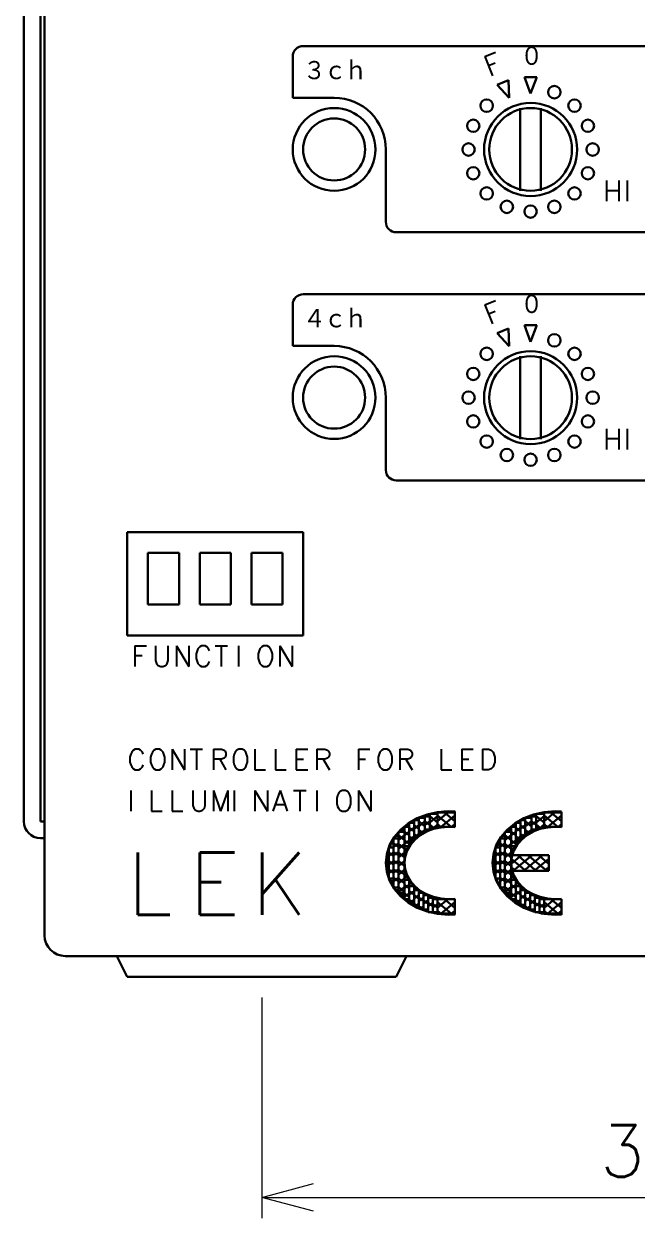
# Model space of a CAD drawing. Header units: inches. Extents: x -5 to 355, y -14 to 172.
# Drawn here: x -5.1 to 24.6, y -6.1 to 51.7 of the extents above; entities that cross this region are included whole.
import ezdxf

# ---------------------------------------------------------------- set-up
doc = ezdxf.new("R2010")
doc.units = ezdxf.units.IN
doc.header["$MEASUREMENT"] = 0
doc.layers.get('0').update_dxf_attribs({"lineweight": 30})
doc.layers.get('Defpoints').update_dxf_attribs({"lineweight": 9})
doc.layers.add('2KD_寸法１', color=7, linetype='Continuous', lineweight=15)
doc.layers.add('2KD_寸法１ @ 1', color=7, linetype='Continuous', lineweight=15)
doc.styles.add('BIGFONT', font='txt.shx', dxfattribs={"bigfont": 'bigfont'})
doc.styles.get("Standard").update_dxf_attribs({"font": 'txt', "bigfont": 'extfont2.shx'})
doc.dimstyles.new('KD-STD', dxfattribs={"dimscale": 0, "dimtxt": 2.5, "dimasz": 2.5, "dimexe": 1, "dimexo": 1, "dimgap": 1, "dimtad": 1, "dimdsep": 46, "dimtxsty": 'Standard', "dimblk": 'OPEN30', "dimcen": 0, "dimadec": 0, "dimazin": 0, "dimtfac": 1, "dimtmove": 0, "dimatfit": 3, "dimldrblk": 'OPEN30', "dimfxl": 1, "dimtolj": 1, "dimtzin": 0, "dimlwd": 15, "dimlwe": 15, "dimarcsym": 0})

# ---------------------------------------------------------------- blocks, each defined once
blk = doc.blocks.new('_Open30')
at = {"lineweight": -2}
for p, q in [((-1, 0.268), (0, 0)), ((0, 0), (-1, -0.268)), ((0, 0), (-1, 0))]:
    blk.add_line(p, q, dxfattribs=at)
blk = doc.blocks.new('*D63')
at = {"layer": '2KD_寸法１', "color": 0, "lineweight": 15}
for p, q in [((6.44, 4.599), (6.44, -6.072)), ((43.44, 4.599), (43.44, -6.072)), ((8.94, -5.072), (40.94, -5.072))]:
    blk.add_line(p, q, dxfattribs=at)
at = {"layer": 'Defpoints', "color": 0}
for p in [(6.44, 5.599), (43.44, 5.599), (43.44, -5.072)]:
    blk.add_point(p, dxfattribs=at)
at = {"layer": '2KD_寸法１', "color": 0, "lineweight": 15, "xscale": 2.5, "yscale": 2.5, "zscale": 2.5, "rotation": 180}
blk.add_blockref('_Open30', (6.44, -5.072), dxfattribs=at)
at = {"layer": '2KD_寸法１', "color": 0, "lineweight": 15, "xscale": 2.5, "yscale": 2.5, "zscale": 2.5}
blk.add_blockref('_Open30', (43.44, -5.072), dxfattribs=at)
at = {"layer": '2KD_寸法１', "color": 0, "lineweight": 15, "insert": (24.94, -2.822), "char_height": 2.5, "attachment_point": 5}
blk.add_mtext('\\A1;37', dxfattribs=at)
blk = doc.blocks.new('A$C6F742C00')
for p, q in [((0, 7.5), (0, 80)), ((0.8, 7.5), (0.8, 80.2)), ((1, 2), (1, 80)), ((13, 42.497), (13, 44.497)), ((13.5, 44.997), (50.9, 44.997)), ((22.883, 43.116), (23.437, 43.345)), ((23.437, 43.345), (23.466, 42.491)), ((24.2, 43.497), (24.8, 43.497)), ((24.2, 43.497), (24.5, 42.697)), ((24.8, 43.497), (24.5, 42.697)), ((22.883, 43.116), (23.466, 42.491)), ((15, 42.497), (13, 42.497)), ((24, 38), (24, 42)), ((25, 38), (25, 42)), ((17.5, 39.997), (17.5, 36.497)), ((55, 35.997), (18, 35.997)), ((13.5, 32.997), (50.9, 32.997)), ((13, 30.497), (13, 32.497)), ((22.883, 31.116), (23.437, 31.345)), ((23.437, 31.345), (23.466, 30.491)), ((24.2, 31.497), (24.8, 31.497)), ((24.2, 31.497), (24.5, 30.697)), ((24.8, 31.497), (24.5, 30.697)), ((22.883, 31.116), (23.466, 30.491)), ((15, 30.497), (13, 30.497)), ((24, 25.997), (24, 29.997)), ((25, 25.997), (25, 29.997)), ((17.5, 27.997), (17.5, 24.497)), ((55, 23.997), (18, 23.997)), ((5, 16.5), (5, 21.5)), ((5, 21.5), (13.5, 21.5)), ((13.5, 21.5), (13.5, 16.5)), ((6, 20.5), (7.5, 20.5)), ((6, 18), (6, 20.5)), ((7.5, 20.5), (7.5, 18)), ((8.5, 20.5), (10, 20.5)), ((8.5, 18), (8.5, 20.5)), ((10, 20.5), (10, 18)), ((11, 20.5), (12.5, 20.5)), ((11, 18), (11, 20.5)), ((12.5, 20.5), (12.5, 18)), ((7.5, 18), (6, 18)), ((10, 18), (8.5, 18)), ((12.5, 18), (11, 18)), ((13.5, 16.5), (5, 16.5)), ((18.864, 7.563), (19.091, 7.563)), ((18.864, 6.813), (18.864, 7.563)), ((18.864, 7.563), (18.864, 7.563)), ((18.939, 7.625), (19.091, 7.625)), ((18.939, 7.563), (18.939, 7.625)), ((18.939, 7.625), (18.939, 7.625)), ((19.091, 7.563), (18.939, 7.563)), ((19.091, 7.688), (19.394, 7.688)), ((19.091, 7), (19.091, 7.688)), ((19.091, 7.688), (19.091, 7.688)), ((19.091, 7.625), (19.091, 7.563)), ((19.091, 7.625), (19.091, 7.625)), ((19.091, 7.563), (19.091, 6.813)), ((19.091, 7.563), (19.091, 7.563)), ((19.091, 7.521), (19.394, 7.271)), ((19.394, 7.521), (19.091, 7.271)), ((19.242, 7.75), (19.394, 7.75)), ((19.242, 7.688), (19.242, 7.75)), ((19.242, 7.75), (19.242, 7.75)), ((19.394, 7.688), (19.242, 7.688)), ((19.394, 7.75), (19.621, 7.75)), ((19.394, 7.125), (19.394, 7.75)), ((19.394, 7.75), (19.394, 7.75)), ((19.394, 7.75), (19.394, 7.688)), ((19.394, 7.75), (19.394, 7.75)), ((19.394, 7.688), (19.394, 7)), ((19.394, 7.688), (19.394, 7.688)), ((19.394, 7.521), (19.621, 7.333)), ((19.621, 7.521), (19.394, 7.333)), ((19.47, 7.812), (19.621, 7.812)), ((19.47, 7.75), (19.47, 7.812)), ((19.47, 7.812), (19.47, 7.812)), ((19.621, 7.75), (19.47, 7.75)), ((19.621, 7.875), (20, 7.875)), ((19.621, 7.187), (19.621, 7.875)), ((19.621, 7.875), (19.621, 7.875)), ((19.621, 7.812), (19.621, 7.75)), ((19.621, 7.812), (19.621, 7.812)), ((19.621, 7.771), (20, 7.458)), ((20, 7.771), (19.621, 7.458)), ((19.621, 7.75), (19.621, 7.125)), ((19.621, 7.75), (19.621, 7.75)), ((19.697, 7.9), (19.773, 7.9)), ((19.697, 7.875), (19.697, 7.9)), ((19.697, 7.9), (19.697, 7.9)), ((19.773, 7.875), (19.697, 7.875)), ((19.773, 7.912), (20, 7.912)), ((19.773, 7.875), (19.773, 7.912)), ((19.773, 7.912), (19.773, 7.912)), ((19.773, 7.9), (19.773, 7.875)), ((19.773, 7.9), (19.773, 7.9)), ((20, 7.875), (19.773, 7.875)), ((19.924, 7.938), (20, 7.938)), ((19.924, 7.912), (19.924, 7.938)), ((19.924, 7.938), (19.924, 7.938)), ((20, 7.912), (19.924, 7.912)), ((20, 7.963), (20.227, 7.963)), ((20, 7.938), (20, 7.963)), ((20, 7.963), (20, 7.963)), ((20, 7.938), (20, 7.912)), ((20, 7.938), (20, 7.938)), ((20, 7.938), (20.834, 7.938)), ((20, 7.25), (20, 7.938)), ((20, 7.938), (20, 7.938)), ((20.505, 7.938), (20, 7.521)), ((20.227, 7.938), (20, 7.938)), ((20, 7.912), (20, 7.875)), ((20, 7.912), (20, 7.912)), ((20, 7.875), (20, 7.187)), ((20, 7.875), (20, 7.875)), ((20, 7.792), (20.657, 7.25)), ((20.834, 7.792), (20.177, 7.25)), ((20.227, 7.975), (20.834, 7.975)), ((20.227, 7.938), (20.227, 7.975)), ((20.227, 7.975), (20.227, 7.975)), ((20.227, 7.963), (20.227, 7.938)), ((20.227, 7.963), (20.227, 7.963)), ((20.834, 7.938), (20.227, 7.938)), ((20.303, 7.988), (20.834, 7.988)), ((20.303, 7.975), (20.303, 7.988)), ((20.303, 7.988), (20.303, 7.988)), ((20.834, 7.975), (20.303, 7.975)), ((20.329, 7.988), (20.344, 7.975)), ((20.329, 7.975), (20.374, 7.938)), ((20.329, 7.938), (20.834, 7.521)), ((20.733, 7.975), (20.687, 7.938)), ((20.808, 7.988), (20.793, 7.975)), ((20.834, 7.988), (20.834, 7.237)), ((20.834, 7.988), (20.834, 7.975)), ((20.834, 7.988), (20.834, 7.988)), ((20.834, 7.975), (20.834, 7.938)), ((20.834, 7.975), (20.834, 7.975)), ((20.834, 7.938), (20.834, 7.25)), ((20.834, 7.938), (20.834, 7.938)), ((24.016, 7.563), (24.243, 7.563)), ((24.016, 6.813), (24.016, 7.563)), ((24.016, 7.563), (24.016, 7.563)), ((24.092, 7.625), (24.243, 7.625)), ((24.092, 7.563), (24.092, 7.625)), ((24.092, 7.625), (24.092, 7.625)), ((24.243, 7.563), (24.092, 7.563)), ((24.243, 7.688), (24.546, 7.688)), ((24.243, 7), (24.243, 7.688)), ((24.243, 7.688), (24.243, 7.688)), ((24.243, 7.625), (24.243, 7.563)), ((24.243, 7.625), (24.243, 7.625)), ((24.243, 7.563), (24.243, 6.813)), ((24.243, 7.563), (24.243, 7.563)), ((24.243, 7.521), (24.546, 7.271)), ((24.546, 7.521), (24.243, 7.271)), ((24.395, 7.75), (24.546, 7.75)), ((24.395, 7.688), (24.395, 7.75)), ((24.395, 7.75), (24.395, 7.75)), ((24.546, 7.688), (24.395, 7.688)), ((24.546, 7.75), (24.546, 7.688)), ((24.546, 7.75), (24.546, 7.75)), ((24.546, 7.75), (24.774, 7.75)), ((24.546, 7.125), (24.546, 7.75)), ((24.546, 7.75), (24.546, 7.75)), ((24.546, 7.688), (24.546, 7)), ((24.546, 7.688), (24.546, 7.688)), ((24.546, 7.521), (24.774, 7.333)), ((24.774, 7.521), (24.546, 7.333)), ((24.622, 7.812), (24.774, 7.812)), ((24.622, 7.75), (24.622, 7.812)), ((24.622, 7.812), (24.622, 7.812)), ((24.774, 7.75), (24.622, 7.75)), ((24.774, 7.875), (25.153, 7.875)), ((24.774, 7.187), (24.774, 7.875)), ((24.774, 7.875), (24.774, 7.875)), ((24.774, 7.812), (24.774, 7.75)), ((24.774, 7.812), (24.774, 7.812)), ((24.774, 7.771), (25.153, 7.458)), ((25.153, 7.771), (24.774, 7.458)), ((24.774, 7.75), (24.774, 7.125)), ((24.774, 7.75), (24.774, 7.75)), ((25.077, 7.938), (25.153, 7.938)), ((25.077, 7.875), (25.077, 7.938)), ((25.077, 7.938), (25.077, 7.938)), ((25.153, 7.875), (25.077, 7.875)), ((25.153, 7.938), (25.986, 7.938)), ((25.153, 7.25), (25.153, 7.938)), ((25.153, 7.938), (25.153, 7.938)), ((25.658, 7.938), (25.153, 7.521)), ((25.153, 7.938), (25.153, 7.875)), ((25.153, 7.938), (25.153, 7.938)), ((25.153, 7.875), (25.153, 7.187)), ((25.153, 7.875), (25.153, 7.875)), ((25.153, 7.792), (25.809, 7.25)), ((25.986, 7.792), (25.329, 7.25)), ((25.481, 7.938), (25.986, 7.521)), ((25.986, 7.975), (25.986, 7.225)), ((25.986, 7.938), (25.986, 7.25)), ((25.986, 7.938), (25.986, 7.938)), ((1, 7.5), (0.8, 7.5)), ((18.106, 7.013), (18.409, 7.013)), ((18.106, 4.062), (18.106, 7.013)), ((18.106, 7.013), (18.106, 7.013)), ((18.182, 7.063), (18.409, 7.063)), ((18.182, 7), (18.182, 7.063)), ((18.182, 7.063), (18.182, 7.063)), ((18.409, 7), (18.182, 7)), ((18.257, 7.125), (18.409, 7.125)), ((18.257, 7.063), (18.257, 7.125)), ((18.257, 7.125), (18.257, 7.125)), ((18.409, 7.063), (18.257, 7.063)), ((18.333, 7.187), (18.409, 7.187)), ((18.333, 7.125), (18.333, 7.187)), ((18.333, 7.187), (18.333, 7.187)), ((18.409, 7.125), (18.333, 7.125)), ((18.409, 7.25), (18.636, 7.25)), ((18.409, 6.313), (18.409, 7.25)), ((18.409, 7.25), (18.409, 7.25)), ((18.409, 7.187), (18.409, 7.125)), ((18.409, 7.187), (18.409, 7.187)), ((18.409, 7.125), (18.409, 7.063)), ((18.409, 7.125), (18.409, 7.125)), ((18.409, 7.063), (18.409, 7)), ((18.409, 7.063), (18.409, 7.063)), ((18.409, 7.021), (18.636, 6.833)), ((18.636, 7.021), (18.409, 6.833)), ((18.409, 7.013), (18.409, 4.062)), ((18.409, 7.013), (18.409, 7.013)), ((18.485, 7.313), (18.636, 7.313)), ((18.485, 7.25), (18.485, 7.313)), ((18.485, 7.313), (18.485, 7.313)), ((18.636, 7.25), (18.485, 7.25)), ((18.561, 7.375), (18.636, 7.375)), ((18.561, 7.313), (18.561, 7.375)), ((18.561, 7.375), (18.561, 7.375)), ((18.636, 7.313), (18.561, 7.313)), ((18.636, 7.438), (18.864, 7.438)), ((18.636, 6.625), (18.636, 7.438)), ((18.636, 7.438), (18.636, 7.438)), ((18.636, 7.375), (18.636, 7.313)), ((18.636, 7.375), (18.636, 7.375)), ((18.636, 7.313), (18.636, 7.25)), ((18.636, 7.313), (18.636, 7.313)), ((18.636, 7.25), (18.636, 6.313)), ((18.636, 7.25), (18.636, 7.25)), ((18.636, 7.208), (18.864, 7.021)), ((18.864, 7.208), (18.636, 7.021)), ((18.712, 7.5), (18.864, 7.5)), ((18.712, 7.438), (18.712, 7.5)), ((18.712, 7.5), (18.712, 7.5)), ((18.864, 7.438), (18.712, 7.438)), ((18.864, 7.5), (18.864, 7.438)), ((18.864, 7.5), (18.864, 7.5)), ((18.864, 7.438), (18.864, 6.625)), ((18.864, 7.438), (18.864, 7.438)), ((18.864, 7.333), (19.091, 7.146)), ((19.091, 7.333), (18.864, 7.146)), ((19.091, 7.104), (19.217, 7)), ((19.394, 7), (19.091, 7)), ((19.091, 7), (19.318, 7)), ((19.091, 6.938), (19.091, 7)), ((19.091, 7), (19.091, 7)), ((19.318, 6.938), (19.091, 6.938)), ((19.091, 6.938), (19.167, 6.938)), ((19.091, 6.875), (19.091, 6.938)), ((19.091, 6.938), (19.091, 6.938)), ((19.167, 6.938), (19.167, 6.875)), ((19.167, 6.938), (19.167, 6.938)), ((19.394, 7.104), (19.268, 7)), ((19.318, 7), (19.318, 6.938)), ((19.318, 7), (19.318, 7)), ((19.621, 7.125), (19.394, 7.125)), ((19.394, 7.125), (19.546, 7.125)), ((19.394, 7.063), (19.394, 7.125)), ((19.394, 7.125), (19.394, 7.125)), ((19.546, 7.063), (19.394, 7.063)), ((19.546, 7.125), (19.546, 7.063)), ((19.546, 7.125), (19.546, 7.125)), ((19.621, 7.354), (19.823, 7.187)), ((20, 7.187), (19.621, 7.187)), ((19.621, 7.187), (19.697, 7.187)), ((19.621, 7.125), (19.621, 7.187)), ((19.621, 7.187), (19.621, 7.187)), ((19.697, 7.125), (19.621, 7.125)), ((19.697, 7.187), (19.697, 7.125)), ((19.697, 7.187), (19.697, 7.187)), ((20, 7.354), (19.798, 7.187)), ((20, 7.375), (20.152, 7.25)), ((20.834, 7.25), (20, 7.25)), ((20.834, 7.375), (20.682, 7.25)), ((23.258, 7.013), (23.561, 7.013)), ((23.258, 4.062), (23.258, 7.013)), ((23.258, 7.013), (23.258, 7.013)), ((23.334, 7.063), (23.561, 7.063)), ((23.334, 7), (23.334, 7.063)), ((23.334, 7.063), (23.334, 7.063)), ((23.561, 7), (23.334, 7)), ((23.41, 7.125), (23.561, 7.125)), ((23.41, 7.063), (23.41, 7.125)), ((23.41, 7.125), (23.41, 7.125)), ((23.561, 7.063), (23.41, 7.063)), ((23.486, 7.187), (23.561, 7.187)), ((23.486, 7.125), (23.486, 7.187)), ((23.486, 7.187), (23.486, 7.187)), ((23.561, 7.125), (23.486, 7.125)), ((23.561, 7.25), (23.789, 7.25)), ((23.561, 6.313), (23.561, 7.25)), ((23.561, 7.25), (23.561, 7.25)), ((23.561, 7.187), (23.561, 7.125)), ((23.561, 7.187), (23.561, 7.187)), ((23.561, 7.125), (23.561, 7.063)), ((23.561, 7.125), (23.561, 7.125)), ((23.561, 7.063), (23.561, 7)), ((23.561, 7.063), (23.561, 7.063)), ((23.561, 7.021), (23.789, 6.833)), ((23.789, 7.021), (23.561, 6.833)), ((23.561, 7.013), (23.561, 4.062)), ((23.561, 7.013), (23.561, 7.013)), ((23.637, 7.313), (23.789, 7.313)), ((23.637, 7.25), (23.637, 7.313)), ((23.637, 7.313), (23.637, 7.313)), ((23.789, 7.25), (23.637, 7.25)), ((23.713, 7.375), (23.789, 7.375)), ((23.713, 7.313), (23.713, 7.375)), ((23.713, 7.375), (23.713, 7.375)), ((23.789, 7.313), (23.713, 7.313)), ((23.789, 7.438), (24.016, 7.438)), ((23.789, 6.625), (23.789, 7.438)), ((23.789, 7.438), (23.789, 7.438)), ((23.789, 7.375), (23.789, 7.313)), ((23.789, 7.375), (23.789, 7.375)), ((23.789, 7.313), (23.789, 7.25)), ((23.789, 7.313), (23.789, 7.313)), ((23.789, 7.25), (23.789, 6.313)), ((23.789, 7.25), (23.789, 7.25)), ((23.789, 7.208), (24.016, 7.021)), ((24.016, 7.208), (23.789, 7.021)), ((23.864, 7.5), (24.016, 7.5)), ((23.864, 7.438), (23.864, 7.5)), ((23.864, 7.5), (23.864, 7.5)), ((24.016, 7.438), (23.864, 7.438)), ((24.016, 7.5), (24.016, 7.438)), ((24.016, 7.5), (24.016, 7.5)), ((24.016, 7.438), (24.016, 6.625)), ((24.016, 7.438), (24.016, 7.438)), ((24.016, 7.333), (24.243, 7.146)), ((24.243, 7.333), (24.016, 7.146)), ((24.243, 7.104), (24.37, 7)), ((24.546, 7), (24.243, 7)), ((24.243, 7), (24.471, 7)), ((24.243, 6.938), (24.243, 7)), ((24.243, 7), (24.243, 7)), ((24.471, 6.938), (24.243, 6.938)), ((24.243, 6.938), (24.395, 6.938)), ((24.243, 6.875), (24.243, 6.938)), ((24.243, 6.938), (24.243, 6.938)), ((24.395, 6.938), (24.395, 6.875)), ((24.395, 6.938), (24.395, 6.938)), ((24.546, 7.104), (24.42, 7)), ((24.471, 7), (24.471, 6.938)), ((24.471, 7), (24.471, 7)), ((24.546, 7.125), (24.698, 7.125)), ((24.546, 7.063), (24.546, 7.125)), ((24.546, 7.125), (24.546, 7.125)), ((24.774, 7.125), (24.546, 7.125)), ((24.698, 7.063), (24.546, 7.063)), ((24.698, 7.125), (24.698, 7.063)), ((24.698, 7.125), (24.698, 7.125)), ((24.774, 7.354), (24.976, 7.187)), ((25.153, 7.187), (24.774, 7.187)), ((24.774, 7.187), (24.849, 7.187)), ((24.774, 7.125), (24.774, 7.187)), ((24.774, 7.187), (24.774, 7.187)), ((24.849, 7.125), (24.774, 7.125)), ((24.849, 7.187), (24.849, 7.125)), ((24.849, 7.187), (24.849, 7.187)), ((25.153, 7.354), (24.95, 7.187)), ((25.153, 7.375), (25.304, 7.25)), ((25.986, 7.25), (25.153, 7.25)), ((25.986, 7.375), (25.834, 7.25)), ((1, 6.7), (0.8, 6.7)), ((17.727, 6.438), (17.879, 6.438)), ((17.727, 6.25), (17.727, 6.438)), ((17.727, 6.438), (17.727, 6.438)), ((17.803, 6.562), (17.879, 6.562)), ((17.803, 6.438), (17.803, 6.562)), ((17.803, 6.562), (17.803, 6.562)), ((17.879, 6.438), (17.803, 6.438)), ((17.879, 6.688), (18.106, 6.688)), ((17.879, 4.313), (17.879, 6.688)), ((17.879, 6.688), (17.879, 6.688)), ((17.879, 6.562), (17.879, 6.438)), ((17.879, 6.562), (17.879, 6.562)), ((17.879, 6.458), (18.106, 6.271)), ((18.106, 6.458), (17.879, 6.271)), ((17.879, 6.438), (17.879, 6.25)), ((17.879, 6.438), (17.879, 6.438)), ((17.954, 6.813), (18.106, 6.813)), ((17.954, 6.688), (17.954, 6.813)), ((17.954, 6.813), (17.954, 6.813)), ((18.106, 6.688), (17.954, 6.688)), ((18.03, 6.875), (18.106, 6.875)), ((18.03, 6.813), (18.03, 6.875)), ((18.03, 6.875), (18.03, 6.875)), ((18.106, 6.813), (18.03, 6.813)), ((18.106, 6.875), (18.106, 6.813)), ((18.106, 6.875), (18.106, 6.875)), ((18.106, 6.846), (18.409, 6.596)), ((18.409, 6.846), (18.106, 6.596)), ((18.106, 6.813), (18.106, 6.688)), ((18.106, 6.813), (18.106, 6.813)), ((18.106, 6.688), (18.106, 4.313)), ((18.106, 6.688), (18.106, 6.688)), ((18.106, 6.429), (18.409, 6.179)), ((18.409, 6.429), (18.106, 6.179)), ((18.409, 6.604), (18.636, 6.417)), ((18.636, 6.604), (18.409, 6.417)), ((18.636, 6.792), (18.838, 6.625)), ((18.864, 6.625), (18.636, 6.625)), ((18.636, 6.625), (18.788, 6.625)), ((18.636, 6.5), (18.636, 6.625)), ((18.636, 6.625), (18.636, 6.625)), ((18.788, 6.5), (18.636, 6.5)), ((18.636, 6.5), (18.712, 6.5)), ((18.636, 6.438), (18.636, 6.5)), ((18.636, 6.5), (18.636, 6.5)), ((18.712, 6.438), (18.636, 6.438)), ((18.864, 6.792), (18.662, 6.625)), ((18.712, 6.5), (18.712, 6.438)), ((18.712, 6.5), (18.712, 6.5)), ((18.788, 6.625), (18.788, 6.5)), ((18.788, 6.625), (18.788, 6.625)), ((18.864, 6.917), (18.99, 6.813)), ((19.091, 6.813), (18.864, 6.813)), ((18.864, 6.813), (19.015, 6.813)), ((18.864, 6.75), (18.864, 6.813)), ((18.864, 6.813), (18.864, 6.813)), ((19.015, 6.75), (18.864, 6.75)), ((18.864, 6.75), (18.939, 6.75)), ((18.864, 6.688), (18.864, 6.75)), ((18.864, 6.75), (18.864, 6.75)), ((18.939, 6.688), (18.864, 6.688)), ((18.939, 6.75), (18.939, 6.688)), ((18.939, 6.75), (18.939, 6.75)), ((19.091, 6.917), (18.965, 6.813)), ((19.015, 6.813), (19.015, 6.75)), ((19.015, 6.813), (19.015, 6.813)), ((19.167, 6.875), (19.091, 6.875)), ((22.879, 6.375), (23.031, 6.375)), ((22.879, 6.25), (22.879, 6.375)), ((22.879, 6.375), (22.879, 6.375)), ((22.955, 6.562), (23.031, 6.562)), ((22.955, 6.375), (22.955, 6.562)), ((22.955, 6.562), (22.955, 6.562)), ((23.031, 6.375), (22.955, 6.375)), ((23.031, 6.688), (23.258, 6.688)), ((23.031, 4.313), (23.031, 6.688)), ((23.031, 6.688), (23.031, 6.688)), ((23.031, 6.562), (23.031, 6.375)), ((23.031, 6.562), (23.031, 6.562)), ((23.031, 6.458), (23.258, 6.271)), ((23.258, 6.458), (23.031, 6.271)), ((23.031, 6.375), (23.031, 6.25)), ((23.031, 6.375), (23.031, 6.375)), ((23.107, 6.813), (23.258, 6.813)), ((23.107, 6.688), (23.107, 6.813)), ((23.107, 6.813), (23.107, 6.813)), ((23.258, 6.688), (23.107, 6.688)), ((23.183, 6.875), (23.258, 6.875)), ((23.183, 6.813), (23.183, 6.875)), ((23.183, 6.875), (23.183, 6.875)), ((23.258, 6.813), (23.183, 6.813)), ((23.258, 6.875), (23.258, 6.813)), ((23.258, 6.875), (23.258, 6.875)), ((23.258, 6.846), (23.561, 6.596)), ((23.561, 6.846), (23.258, 6.596)), ((23.258, 6.813), (23.258, 6.688)), ((23.258, 6.813), (23.258, 6.813)), ((23.258, 6.688), (23.258, 4.313)), ((23.258, 6.688), (23.258, 6.688)), ((23.258, 6.429), (23.561, 6.179)), ((23.561, 6.429), (23.258, 6.179)), ((23.561, 6.604), (23.789, 6.417)), ((23.789, 6.604), (23.561, 6.417)), ((23.789, 6.792), (23.991, 6.625)), ((24.016, 6.625), (23.789, 6.625)), ((23.789, 6.625), (23.94, 6.625)), ((23.789, 6.5), (23.789, 6.625)), ((23.789, 6.625), (23.789, 6.625)), ((23.94, 6.5), (23.789, 6.5)), ((23.789, 6.5), (23.864, 6.5)), ((23.789, 6.438), (23.789, 6.5)), ((23.789, 6.5), (23.789, 6.5)), ((23.864, 6.438), (23.789, 6.438)), ((24.016, 6.792), (23.814, 6.625)), ((23.864, 6.5), (23.864, 6.438)), ((23.864, 6.5), (23.864, 6.5)), ((23.94, 6.625), (23.94, 6.5)), ((23.94, 6.625), (23.94, 6.625)), ((24.016, 6.917), (24.142, 6.813)), ((24.243, 6.813), (24.016, 6.813)), ((24.016, 6.813), (24.168, 6.813)), ((24.016, 6.75), (24.016, 6.813)), ((24.016, 6.813), (24.016, 6.813)), ((24.168, 6.75), (24.016, 6.75)), ((24.016, 6.75), (24.092, 6.75)), ((24.016, 6.688), (24.016, 6.75)), ((24.016, 6.75), (24.016, 6.75)), ((24.092, 6.688), (24.016, 6.688)), ((24.092, 6.75), (24.092, 6.688)), ((24.092, 6.75), (24.092, 6.75)), ((24.243, 6.917), (24.117, 6.813)), ((24.168, 6.813), (24.168, 6.75)), ((24.168, 6.813), (24.168, 6.813)), ((24.395, 6.875), (24.243, 6.875)), ((17.576, 6), (17.651, 6)), ((17.576, 5), (17.576, 6)), ((17.576, 6), (17.576, 6)), ((17.651, 6.25), (17.879, 6.25)), ((17.651, 4.75), (17.651, 6.25)), ((17.651, 6.25), (17.651, 6.25)), ((17.651, 6.021), (17.879, 5.833)), ((17.879, 6.021), (17.651, 5.833)), ((17.651, 6), (17.651, 5)), ((17.651, 6), (17.651, 6)), ((17.879, 6.25), (17.727, 6.25)), ((17.879, 6.25), (17.879, 4.75)), ((17.879, 6.25), (17.879, 6.25)), ((17.879, 6.042), (18.106, 5.854)), ((18.106, 6.042), (17.879, 5.854)), ((18.106, 6.013), (18.409, 5.763)), ((18.409, 6.013), (18.106, 5.763)), ((18.636, 6.313), (18.409, 6.313)), ((18.409, 6.313), (18.561, 6.313)), ((18.409, 6.188), (18.409, 6.313)), ((18.409, 6.313), (18.409, 6.313)), ((18.409, 6.188), (18.485, 6.188)), ((18.409, 6), (18.409, 6.188)), ((18.409, 6.188), (18.409, 6.188)), ((18.561, 6.188), (18.409, 6.188)), ((18.485, 6), (18.409, 6)), ((18.485, 6.188), (18.485, 6)), ((18.485, 6.188), (18.485, 6.188)), ((18.561, 6.313), (18.561, 6.188)), ((18.561, 6.313), (18.561, 6.313)), ((22.728, 6), (22.804, 6)), ((22.728, 5), (22.728, 6)), ((22.728, 6), (22.728, 6)), ((22.804, 6.25), (23.031, 6.25)), ((22.804, 4.75), (22.804, 6.25)), ((22.804, 6.25), (22.804, 6.25)), ((22.804, 6.021), (23.031, 5.833)), ((23.031, 6.021), (22.804, 5.833)), ((22.804, 6), (22.804, 5)), ((22.804, 6), (22.804, 6)), ((23.031, 6.25), (22.879, 6.25)), ((23.031, 6.25), (23.031, 4.75)), ((23.031, 6.25), (23.031, 6.25)), ((23.031, 6.042), (23.258, 5.854)), ((23.258, 6.042), (23.031, 5.854)), ((23.258, 6.013), (23.561, 5.763)), ((23.561, 6.013), (23.258, 5.763)), ((23.789, 6.313), (23.561, 6.313)), ((23.561, 6.313), (23.713, 6.313)), ((23.561, 6.188), (23.561, 6.313)), ((23.561, 6.313), (23.561, 6.313)), ((23.713, 6.188), (23.561, 6.188)), ((23.561, 6.188), (23.637, 6.188)), ((23.561, 6), (23.561, 6.188)), ((23.561, 6.188), (23.561, 6.188)), ((23.637, 6), (23.561, 6)), ((23.561, 5.875), (25.38, 5.875)), ((23.561, 5.125), (23.561, 5.875)), ((23.561, 5.875), (23.561, 5.875)), ((24.066, 5.875), (23.561, 5.458)), ((23.637, 6.188), (23.637, 6)), ((23.637, 6.188), (23.637, 6.188)), ((25.38, 5.875), (23.637, 5.875)), ((24.572, 5.875), (23.662, 5.125)), ((23.713, 6.313), (23.713, 6.188)), ((23.713, 6.313), (23.713, 6.313)), ((23.864, 5.875), (24.774, 5.125)), ((25.077, 5.875), (24.168, 5.125)), ((24.37, 5.875), (25.279, 5.125)), ((24.875, 5.875), (25.38, 5.458)), ((25.38, 5.875), (25.38, 5.125)), ((25.38, 5.875), (25.38, 5.875)), ((25.38, 5.875), (25.38, 5.125)), ((17.576, 5.646), (17.651, 5.583)), ((17.651, 5.646), (17.576, 5.583)), ((17.576, 5.229), (17.651, 5.167)), ((17.651, 5.229), (17.576, 5.167)), ((17.651, 5.604), (17.879, 5.417)), ((17.879, 5.604), (17.651, 5.417)), ((17.879, 5.625), (18.106, 5.438)), ((18.106, 5.625), (17.879, 5.438)), ((17.879, 5.208), (18.106, 5.021)), ((18.106, 5.208), (17.879, 5.021)), ((18.106, 5.596), (18.409, 5.346)), ((18.409, 5.596), (18.106, 5.346)), ((22.728, 5.646), (22.804, 5.583)), ((22.804, 5.646), (22.728, 5.583)), ((22.728, 5.229), (22.804, 5.167)), ((22.804, 5.229), (22.728, 5.167)), ((22.804, 5.604), (23.031, 5.417)), ((23.031, 5.604), (22.804, 5.417)), ((23.031, 5.625), (23.258, 5.438)), ((23.258, 5.625), (23.031, 5.438)), ((23.031, 5.208), (23.258, 5.021)), ((23.258, 5.208), (23.031, 5.021)), ((23.258, 5.596), (23.561, 5.346)), ((23.561, 5.596), (23.258, 5.346)), ((23.561, 5.708), (24.269, 5.125)), ((23.561, 5.292), (23.763, 5.125)), ((25.38, 5.708), (24.673, 5.125)), ((25.38, 5.292), (25.178, 5.125)), ((17.651, 5), (17.576, 5)), ((17.651, 5.188), (17.879, 5)), ((17.879, 5.188), (17.651, 5)), ((17.651, 4.771), (17.677, 4.75)), ((17.879, 4.75), (17.651, 4.75)), ((17.727, 4.75), (17.879, 4.75)), ((17.727, 4.625), (17.727, 4.75)), ((17.727, 4.75), (17.727, 4.75)), ((17.879, 4.625), (17.727, 4.625)), ((17.727, 4.625), (17.803, 4.625)), ((17.727, 4.563), (17.727, 4.625)), ((17.727, 4.625), (17.727, 4.625)), ((17.803, 4.625), (17.879, 4.625)), ((17.803, 4.438), (17.803, 4.625)), ((17.803, 4.625), (17.803, 4.625)), ((17.803, 4.625), (17.803, 4.563)), ((17.803, 4.625), (17.803, 4.625)), ((17.879, 4.771), (17.853, 4.75)), ((17.879, 4.792), (18.106, 4.604)), ((18.106, 4.792), (17.879, 4.604)), ((17.879, 4.75), (17.879, 4.625)), ((17.879, 4.75), (17.879, 4.75)), ((17.879, 4.625), (17.879, 4.438)), ((17.879, 4.625), (17.879, 4.625)), ((18.106, 5.179), (18.409, 4.929)), ((18.409, 5.179), (18.106, 4.929)), ((18.106, 4.763), (18.409, 4.513)), ((18.409, 4.763), (18.106, 4.513)), ((18.409, 5.063), (18.485, 5.063)), ((18.409, 4.813), (18.409, 5.063)), ((18.409, 5.063), (18.409, 5.063)), ((18.409, 4.813), (18.561, 4.813)), ((18.409, 4.687), (18.409, 4.813)), ((18.409, 4.813), (18.409, 4.813)), ((18.485, 4.813), (18.409, 4.813)), ((18.409, 4.687), (18.636, 4.687)), ((18.409, 3.75), (18.409, 4.687)), ((18.409, 4.687), (18.409, 4.687)), ((18.561, 4.687), (18.409, 4.687)), ((18.485, 5.063), (18.485, 4.813)), ((18.485, 5.063), (18.485, 5.063)), ((18.561, 4.813), (18.561, 4.687)), ((18.561, 4.813), (18.561, 4.813)), ((18.636, 4.687), (18.636, 3.75)), ((18.636, 4.687), (18.636, 4.687)), ((22.804, 5), (22.728, 5)), ((22.804, 5.188), (23.031, 5)), ((23.031, 5.188), (22.804, 5)), ((22.804, 4.771), (22.829, 4.75)), ((23.031, 4.75), (22.804, 4.75)), ((22.879, 4.75), (23.031, 4.75)), ((22.879, 4.563), (22.879, 4.75)), ((22.879, 4.75), (22.879, 4.75)), ((23.031, 4.771), (23.006, 4.75)), ((23.031, 4.792), (23.258, 4.604)), ((23.258, 4.792), (23.031, 4.604)), ((23.031, 4.75), (23.031, 4.563)), ((23.031, 4.75), (23.031, 4.75)), ((23.258, 5.179), (23.561, 4.929)), ((23.561, 5.179), (23.258, 4.929)), ((23.258, 4.763), (23.561, 4.513)), ((23.561, 4.763), (23.258, 4.513)), ((25.38, 5.125), (23.561, 5.125)), ((23.561, 5), (23.637, 5)), ((23.561, 4.813), (23.561, 5)), ((23.561, 5), (23.561, 5)), ((23.561, 4.813), (23.713, 4.813)), ((23.561, 4.687), (23.561, 4.813)), ((23.561, 4.813), (23.561, 4.813)), ((23.637, 4.813), (23.561, 4.813)), ((23.561, 4.687), (23.789, 4.687)), ((23.561, 3.75), (23.561, 4.687)), ((23.561, 4.687), (23.561, 4.687)), ((23.713, 4.687), (23.561, 4.687)), ((25.38, 5.125), (23.637, 5.125)), ((23.637, 5), (23.637, 4.813)), ((23.637, 5), (23.637, 5)), ((23.713, 4.813), (23.713, 4.687)), ((23.713, 4.813), (23.713, 4.813)), ((23.789, 4.687), (23.789, 3.75)), ((23.789, 4.687), (23.789, 4.687)), ((17.803, 4.563), (17.727, 4.563)), ((17.879, 4.438), (17.803, 4.438)), ((17.879, 4.375), (17.954, 4.313)), ((18.106, 4.313), (17.879, 4.313)), ((17.954, 4.313), (18.106, 4.313)), ((17.954, 4.188), (17.954, 4.313)), ((17.954, 4.313), (17.954, 4.313)), ((18.106, 4.188), (17.954, 4.188)), ((18.106, 4.375), (18.03, 4.313)), ((18.03, 4.188), (18.106, 4.188)), ((18.03, 4.125), (18.03, 4.188)), ((18.03, 4.188), (18.03, 4.188)), ((18.106, 4.125), (18.03, 4.125)), ((18.106, 4.346), (18.409, 4.096)), ((18.409, 4.346), (18.106, 4.096)), ((18.106, 4.313), (18.106, 4.188)), ((18.106, 4.313), (18.106, 4.313)), ((18.106, 4.188), (18.106, 4.125)), ((18.106, 4.188), (18.106, 4.188)), ((18.409, 4.062), (18.106, 4.062)), ((18.182, 4.062), (18.409, 4.062)), ((18.182, 3.938), (18.182, 4.062)), ((18.182, 4.062), (18.182, 4.062)), ((18.409, 4.458), (18.636, 4.271)), ((18.636, 4.458), (18.409, 4.271)), ((18.409, 4.062), (18.409, 3.938)), ((18.409, 4.062), (18.409, 4.062)), ((18.636, 4.563), (18.712, 4.563)), ((18.636, 4.5), (18.636, 4.563)), ((18.636, 4.563), (18.636, 4.563)), ((18.636, 4.5), (18.788, 4.5)), ((18.636, 4.375), (18.636, 4.5)), ((18.636, 4.5), (18.636, 4.5)), ((18.712, 4.5), (18.636, 4.5)), ((18.788, 4.375), (18.636, 4.375)), ((18.636, 4.375), (18.864, 4.375)), ((18.636, 3.563), (18.636, 4.375)), ((18.636, 4.375), (18.636, 4.375)), ((18.636, 4.146), (18.864, 3.958)), ((18.864, 4.146), (18.636, 3.958)), ((18.712, 4.563), (18.712, 4.5)), ((18.712, 4.563), (18.712, 4.563)), ((18.788, 4.5), (18.788, 4.375)), ((18.788, 4.5), (18.788, 4.5)), ((18.864, 4.375), (18.864, 3.563)), ((18.864, 4.375), (18.864, 4.375)), ((18.864, 4.313), (18.939, 4.313)), ((18.864, 4.25), (18.864, 4.313)), ((18.864, 4.313), (18.864, 4.313)), ((18.864, 4.25), (19.015, 4.25)), ((18.864, 4.188), (18.864, 4.25)), ((18.864, 4.25), (18.864, 4.25)), ((18.939, 4.25), (18.864, 4.25)), ((18.864, 4.188), (19.091, 4.188)), ((18.864, 3.437), (18.864, 4.188)), ((18.864, 4.188), (18.864, 4.188)), ((19.015, 4.188), (18.864, 4.188)), ((18.939, 4.313), (18.939, 4.25)), ((18.939, 4.313), (18.939, 4.313)), ((19.015, 4.25), (19.015, 4.188)), ((19.015, 4.25), (19.015, 4.25)), ((19.091, 4.188), (19.091, 3.437)), ((19.091, 4.188), (19.091, 4.188)), ((19.091, 4.125), (19.167, 4.125)), ((19.091, 4.062), (19.091, 4.125)), ((19.091, 4.125), (19.091, 4.125)), ((19.091, 4.062), (19.318, 4.062)), ((19.091, 3.313), (19.091, 4.062)), ((19.091, 4.062), (19.091, 4.062)), ((19.167, 4.062), (19.091, 4.062)), ((19.167, 4.125), (19.167, 4.062)), ((19.167, 4.125), (19.167, 4.125)), ((19.318, 4.062), (19.318, 3.313)), ((19.318, 4.062), (19.318, 4.062)), ((23.031, 4.563), (22.879, 4.563)), ((22.955, 4.563), (23.031, 4.563)), ((22.955, 4.438), (22.955, 4.563)), ((22.955, 4.563), (22.955, 4.563)), ((23.031, 4.438), (22.955, 4.438)), ((23.031, 4.563), (23.031, 4.438)), ((23.031, 4.563), (23.031, 4.563)), ((23.031, 4.375), (23.107, 4.313)), ((23.258, 4.313), (23.031, 4.313)), ((23.107, 4.313), (23.258, 4.313)), ((23.107, 4.188), (23.107, 4.313)), ((23.107, 4.313), (23.107, 4.313)), ((23.258, 4.188), (23.107, 4.188)), ((23.258, 4.375), (23.183, 4.313)), ((23.183, 4.188), (23.258, 4.188)), ((23.183, 4.125), (23.183, 4.188)), ((23.183, 4.188), (23.183, 4.188)), ((23.258, 4.125), (23.183, 4.125)), ((23.258, 4.346), (23.561, 4.096)), ((23.561, 4.346), (23.258, 4.096)), ((23.258, 4.313), (23.258, 4.188)), ((23.258, 4.313), (23.258, 4.313)), ((23.258, 4.188), (23.258, 4.125)), ((23.258, 4.188), (23.258, 4.188)), ((23.561, 4.062), (23.258, 4.062)), ((23.334, 4.062), (23.561, 4.062)), ((23.334, 3.938), (23.334, 4.062)), ((23.334, 4.062), (23.334, 4.062)), ((23.561, 4.458), (23.789, 4.271)), ((23.789, 4.458), (23.561, 4.271)), ((23.561, 4.062), (23.561, 3.938)), ((23.561, 4.062), (23.561, 4.062)), ((23.789, 4.563), (23.864, 4.563)), ((23.789, 4.5), (23.789, 4.563)), ((23.789, 4.563), (23.789, 4.563)), ((23.789, 4.5), (23.94, 4.5)), ((23.789, 4.375), (23.789, 4.5)), ((23.789, 4.5), (23.789, 4.5)), ((23.864, 4.5), (23.789, 4.5)), ((23.789, 4.375), (24.016, 4.375)), ((23.789, 3.563), (23.789, 4.375)), ((23.789, 4.375), (23.789, 4.375)), ((23.94, 4.375), (23.789, 4.375)), ((23.789, 4.146), (24.016, 3.958)), ((24.016, 4.146), (23.789, 3.958)), ((23.864, 4.563), (23.864, 4.5)), ((23.864, 4.563), (23.864, 4.563)), ((23.94, 4.5), (23.94, 4.375)), ((23.94, 4.5), (23.94, 4.5)), ((24.016, 4.375), (24.016, 3.563)), ((24.016, 4.375), (24.016, 4.375)), ((24.016, 4.313), (24.092, 4.313)), ((24.016, 4.25), (24.016, 4.313)), ((24.016, 4.313), (24.016, 4.313)), ((24.016, 4.25), (24.168, 4.25)), ((24.016, 4.188), (24.016, 4.25)), ((24.016, 4.25), (24.016, 4.25)), ((24.092, 4.25), (24.016, 4.25)), ((24.016, 4.188), (24.243, 4.188)), ((24.016, 3.437), (24.016, 4.188)), ((24.016, 4.188), (24.016, 4.188)), ((24.168, 4.188), (24.016, 4.188)), ((24.092, 4.313), (24.092, 4.25)), ((24.092, 4.313), (24.092, 4.313)), ((24.168, 4.25), (24.168, 4.188)), ((24.168, 4.25), (24.168, 4.25)), ((24.243, 4.188), (24.243, 3.437)), ((24.243, 4.188), (24.243, 4.188)), ((24.243, 4.125), (24.395, 4.125)), ((24.243, 4.062), (24.243, 4.125)), ((24.243, 4.125), (24.243, 4.125)), ((24.395, 4.062), (24.243, 4.062)), ((24.243, 4.062), (24.471, 4.062)), ((24.243, 3.313), (24.243, 4.062)), ((24.243, 4.062), (24.243, 4.062)), ((24.395, 4.125), (24.395, 4.062)), ((24.395, 4.125), (24.395, 4.125)), ((24.471, 4.062), (24.471, 3.313)), ((24.471, 4.062), (24.471, 4.062)), ((18.409, 3.938), (18.182, 3.938)), ((18.257, 3.938), (18.409, 3.938)), ((18.257, 3.875), (18.257, 3.938)), ((18.257, 3.938), (18.257, 3.938)), ((18.409, 3.875), (18.257, 3.875)), ((18.333, 3.875), (18.409, 3.875)), ((18.333, 3.813), (18.333, 3.875)), ((18.333, 3.875), (18.333, 3.875)), ((18.409, 3.813), (18.333, 3.813)), ((18.409, 4.042), (18.636, 3.854)), ((18.636, 4.042), (18.409, 3.854)), ((18.409, 3.938), (18.409, 3.875)), ((18.409, 3.938), (18.409, 3.938)), ((18.409, 3.875), (18.409, 3.813)), ((18.409, 3.875), (18.409, 3.875)), ((18.636, 3.75), (18.409, 3.75)), ((18.485, 3.75), (18.636, 3.75)), ((18.485, 3.688), (18.485, 3.75)), ((18.485, 3.75), (18.485, 3.75)), ((18.636, 3.688), (18.485, 3.688)), ((18.561, 3.688), (18.636, 3.688)), ((18.561, 3.625), (18.561, 3.688)), ((18.561, 3.688), (18.561, 3.688)), ((18.636, 3.625), (18.561, 3.625)), ((18.636, 3.75), (18.636, 3.688)), ((18.636, 3.75), (18.636, 3.75)), ((18.636, 3.729), (18.838, 3.563)), ((18.636, 3.688), (18.636, 3.625)), ((18.636, 3.688), (18.636, 3.688)), ((18.864, 3.563), (18.636, 3.563)), ((18.864, 3.729), (18.662, 3.563)), ((18.788, 3.563), (18.864, 3.563)), ((18.788, 3.5), (18.788, 3.563)), ((18.788, 3.563), (18.788, 3.563)), ((18.864, 3.5), (18.788, 3.5)), ((18.864, 3.958), (19.091, 3.771)), ((19.091, 3.958), (18.864, 3.771)), ((18.864, 3.563), (18.864, 3.5)), ((18.864, 3.563), (18.864, 3.563)), ((18.864, 3.542), (18.99, 3.437)), ((19.091, 3.542), (18.965, 3.437)), ((19.091, 3.833), (19.318, 3.646)), ((19.318, 3.833), (19.091, 3.646)), ((19.318, 4), (19.394, 4)), ((19.318, 3.938), (19.318, 4)), ((19.318, 4), (19.318, 4)), ((19.318, 3.938), (19.546, 3.938)), ((19.318, 3.25), (19.318, 3.938)), ((19.318, 3.938), (19.318, 3.938)), ((19.394, 3.938), (19.318, 3.938)), ((19.318, 3.708), (19.546, 3.521)), ((19.546, 3.708), (19.318, 3.521)), ((19.394, 4), (19.394, 3.938)), ((19.394, 4), (19.394, 4)), ((19.546, 3.938), (19.546, 3.25)), ((19.546, 3.938), (19.546, 3.938)), ((19.546, 3.875), (19.697, 3.875)), ((19.546, 3.813), (19.546, 3.875)), ((19.546, 3.875), (19.546, 3.875)), ((19.546, 3.813), (19.773, 3.813)), ((19.546, 3.125), (19.546, 3.813)), ((19.546, 3.813), (19.546, 3.813)), ((19.697, 3.813), (19.546, 3.813)), ((19.546, 3.583), (19.773, 3.396)), ((19.773, 3.583), (19.546, 3.396)), ((19.697, 3.875), (19.697, 3.813)), ((19.697, 3.875), (19.697, 3.875)), ((19.773, 3.813), (19.773, 3.125)), ((19.773, 3.813), (19.773, 3.813)), ((19.773, 3.813), (20, 3.813)), ((19.773, 3.75), (19.773, 3.813)), ((19.773, 3.813), (19.773, 3.813)), ((19.773, 3.75), (20, 3.75)), ((19.773, 3.125), (19.773, 3.75)), ((19.773, 3.75), (19.773, 3.75)), ((20, 3.75), (19.773, 3.75)), ((19.773, 3.521), (20, 3.333)), ((20, 3.521), (19.773, 3.333)), ((20, 3.813), (20, 3.75)), ((20, 3.813), (20, 3.813)), ((20, 3.75), (20, 3.125)), ((20, 3.75), (20, 3.75)), ((20, 3.75), (20.834, 3.75)), ((20, 3.063), (20, 3.75)), ((20, 3.75), (20, 3.75)), ((20.505, 3.75), (20, 3.333)), ((20, 3.604), (20.657, 3.063)), ((20.834, 3.604), (20.177, 3.063)), ((20.329, 3.75), (20.834, 3.333)), ((20.834, 3.763), (20.834, 3.013)), ((20.834, 3.75), (20.834, 3.063)), ((20.834, 3.75), (20.834, 3.75)), ((23.561, 3.938), (23.334, 3.938)), ((23.41, 3.938), (23.561, 3.938)), ((23.41, 3.875), (23.41, 3.938)), ((23.41, 3.938), (23.41, 3.938)), ((23.561, 3.875), (23.41, 3.875)), ((23.486, 3.875), (23.561, 3.875)), ((23.486, 3.813), (23.486, 3.875)), ((23.486, 3.875), (23.486, 3.875)), ((23.561, 3.813), (23.486, 3.813)), ((23.561, 4.042), (23.789, 3.854)), ((23.789, 4.042), (23.561, 3.854)), ((23.561, 3.938), (23.561, 3.875)), ((23.561, 3.938), (23.561, 3.938)), ((23.561, 3.875), (23.561, 3.813)), ((23.561, 3.875), (23.561, 3.875)), ((23.789, 3.75), (23.561, 3.75)), ((23.637, 3.75), (23.789, 3.75)), ((23.637, 3.688), (23.637, 3.75)), ((23.637, 3.75), (23.637, 3.75)), ((23.789, 3.688), (23.637, 3.688)), ((23.713, 3.688), (23.789, 3.688)), ((23.713, 3.625), (23.713, 3.688)), ((23.713, 3.688), (23.713, 3.688)), ((23.789, 3.625), (23.713, 3.625)), ((23.789, 3.75), (23.789, 3.688)), ((23.789, 3.75), (23.789, 3.75)), ((23.789, 3.729), (23.991, 3.563)), ((23.789, 3.688), (23.789, 3.625)), ((23.789, 3.688), (23.789, 3.688)), ((24.016, 3.563), (23.789, 3.563)), ((24.016, 3.729), (23.814, 3.563)), ((23.864, 3.563), (24.016, 3.563)), ((23.864, 3.5), (23.864, 3.563)), ((23.864, 3.563), (23.864, 3.563)), ((24.016, 3.5), (23.864, 3.5)), ((24.016, 3.958), (24.243, 3.771)), ((24.243, 3.958), (24.016, 3.771)), ((24.016, 3.563), (24.016, 3.5)), ((24.016, 3.563), (24.016, 3.563)), ((24.016, 3.542), (24.142, 3.437)), ((24.243, 3.542), (24.117, 3.437)), ((24.243, 3.833), (24.471, 3.646)), ((24.471, 3.833), (24.243, 3.646)), ((24.471, 4), (24.546, 4)), ((24.471, 3.938), (24.471, 4)), ((24.471, 4), (24.471, 4)), ((24.471, 3.938), (24.698, 3.938)), ((24.471, 3.25), (24.471, 3.938)), ((24.471, 3.938), (24.471, 3.938)), ((24.546, 3.938), (24.471, 3.938)), ((24.471, 3.708), (24.698, 3.521)), ((24.698, 3.708), (24.471, 3.521)), ((24.546, 4), (24.546, 3.938)), ((24.546, 4), (24.546, 4)), ((24.698, 3.938), (24.698, 3.25)), ((24.698, 3.938), (24.698, 3.938)), ((24.698, 3.875), (24.849, 3.875)), ((24.698, 3.813), (24.698, 3.875)), ((24.698, 3.875), (24.698, 3.875)), ((24.698, 3.813), (24.925, 3.813)), ((24.698, 3.125), (24.698, 3.813)), ((24.698, 3.813), (24.698, 3.813)), ((24.849, 3.813), (24.698, 3.813)), ((24.698, 3.583), (24.925, 3.396)), ((24.925, 3.583), (24.698, 3.396)), ((24.849, 3.875), (24.849, 3.813)), ((24.849, 3.875), (24.849, 3.875)), ((24.925, 3.813), (24.925, 3.125)), ((24.925, 3.813), (24.925, 3.813)), ((24.925, 3.813), (25.153, 3.813)), ((24.925, 3.75), (24.925, 3.813)), ((24.925, 3.813), (24.925, 3.813)), ((24.925, 3.75), (25.153, 3.75)), ((24.925, 3.125), (24.925, 3.75)), ((24.925, 3.75), (24.925, 3.75)), ((25.153, 3.75), (24.925, 3.75)), ((24.925, 3.521), (25.153, 3.333)), ((25.153, 3.521), (24.925, 3.333)), ((25.153, 3.813), (25.153, 3.75)), ((25.153, 3.813), (25.153, 3.813)), ((25.153, 3.75), (25.153, 3.125)), ((25.153, 3.75), (25.153, 3.75)), ((25.153, 3.75), (25.986, 3.75)), ((25.153, 3.063), (25.153, 3.75)), ((25.153, 3.75), (25.153, 3.75)), ((25.658, 3.75), (25.153, 3.333)), ((25.153, 3.604), (25.809, 3.063)), ((25.986, 3.604), (25.329, 3.063)), ((25.481, 3.75), (25.986, 3.333)), ((25.986, 3.75), (25.986, 3.063)), ((25.986, 3.75), (25.986, 3.75)), ((25.986, 3.75), (25.986, 3)), ((19.091, 3.437), (18.864, 3.437)), ((18.939, 3.437), (19.091, 3.437)), ((18.939, 3.375), (18.939, 3.437)), ((18.939, 3.437), (18.939, 3.437)), ((19.091, 3.375), (18.939, 3.375)), ((19.091, 3.437), (19.091, 3.375)), ((19.091, 3.437), (19.091, 3.437)), ((19.091, 3.417), (19.217, 3.313)), ((19.318, 3.313), (19.091, 3.313)), ((19.318, 3.417), (19.192, 3.313)), ((19.242, 3.313), (19.318, 3.313)), ((19.242, 3.25), (19.242, 3.313)), ((19.242, 3.313), (19.242, 3.313)), ((19.318, 3.25), (19.242, 3.25)), ((19.318, 3.313), (19.318, 3.25)), ((19.318, 3.313), (19.318, 3.313)), ((19.318, 3.292), (19.369, 3.25)), ((19.546, 3.25), (19.318, 3.25)), ((19.47, 3.25), (19.546, 3.25)), ((19.47, 3.188), (19.47, 3.25)), ((19.47, 3.25), (19.47, 3.25)), ((19.546, 3.188), (19.47, 3.188)), ((19.546, 3.292), (19.495, 3.25)), ((19.546, 3.25), (19.546, 3.188)), ((19.546, 3.25), (19.546, 3.25)), ((19.546, 3.167), (19.596, 3.125)), ((19.773, 3.125), (19.546, 3.125)), ((19.773, 3.167), (19.722, 3.125)), ((20, 3.125), (19.773, 3.125)), ((19.924, 3.125), (20, 3.125)), ((19.924, 3.063), (19.924, 3.125)), ((19.924, 3.125), (19.924, 3.125)), ((20, 3.063), (19.924, 3.063)), ((20, 3.188), (20.152, 3.063)), ((20, 3.125), (20, 3.063)), ((20, 3.125), (20, 3.125)), ((20.834, 3.063), (20, 3.063)), ((20.834, 3.188), (20.682, 3.063)), ((24.243, 3.437), (24.016, 3.437)), ((24.092, 3.437), (24.243, 3.437)), ((24.092, 3.375), (24.092, 3.437)), ((24.092, 3.437), (24.092, 3.437)), ((24.243, 3.375), (24.092, 3.375)), ((24.243, 3.437), (24.243, 3.375)), ((24.243, 3.437), (24.243, 3.437)), ((24.243, 3.417), (24.37, 3.313)), ((24.471, 3.313), (24.243, 3.313)), ((24.471, 3.417), (24.344, 3.313)), ((24.395, 3.313), (24.471, 3.313)), ((24.395, 3.25), (24.395, 3.313)), ((24.395, 3.313), (24.395, 3.313)), ((24.471, 3.25), (24.395, 3.25)), ((24.471, 3.313), (24.471, 3.25)), ((24.471, 3.313), (24.471, 3.313)), ((24.471, 3.292), (24.521, 3.25)), ((24.698, 3.25), (24.471, 3.25)), ((24.622, 3.25), (24.698, 3.25)), ((24.622, 3.188), (24.622, 3.25)), ((24.622, 3.25), (24.622, 3.25)), ((24.698, 3.188), (24.622, 3.188)), ((24.698, 3.292), (24.647, 3.25)), ((24.698, 3.25), (24.698, 3.188)), ((24.698, 3.25), (24.698, 3.25)), ((24.698, 3.167), (24.748, 3.125)), ((24.925, 3.125), (24.698, 3.125)), ((24.925, 3.167), (24.875, 3.125)), ((25.153, 3.125), (24.925, 3.125)), ((25.001, 3.125), (25.153, 3.125)), ((25.001, 3.063), (25.001, 3.125)), ((25.001, 3.125), (25.001, 3.125)), ((25.153, 3.063), (25.001, 3.063)), ((25.153, 3.188), (25.304, 3.063)), ((25.153, 3.125), (25.153, 3.063)), ((25.153, 3.125), (25.153, 3.125)), ((25.986, 3.063), (25.153, 3.063)), ((25.986, 3.188), (25.834, 3.063)), ((2, 1), (58, 1))]:
    blk.add_line(p, q)
at = {"lineweight": 30}
for p, q in [((4.5, 1), (5, 0)), ((18.5, 1), (18, 0)), ((5, 0), (18, 0))]:
    blk.add_line(p, q, dxfattribs=at)
at = {"lineweight": 15}
blk.add_line((6, 1), (17, 1), dxfattribs=at)
for points in [[(20.847, 7.986), (20.531, 8), (20.004, 7.962), (19.494, 7.849), (19.015, 7.665), (18.582, 7.415), (18.209, 7.107), (17.906, 6.75), (17.683, 6.355), (17.546, 5.934), (17.5, 5.5), (17.546, 5.066), (17.683, 4.645), (17.906, 4.25), (18.209, 3.893), (18.582, 3.585), (19.015, 3.335), (19.494, 3.151), (20.004, 3.038), (20.531, 3), (20.847, 3.014)], [(26, 7.986), (25.683, 8), (25.157, 7.962), (24.646, 7.849), (24.168, 7.665), (23.735, 7.415), (23.361, 7.107), (23.058, 6.75), (22.835, 6.355), (22.698, 5.934), (22.652, 5.5), (22.698, 5.066), (22.835, 4.645), (23.058, 4.25), (23.361, 3.893), (23.735, 3.585), (24.168, 3.335), (24.646, 3.151), (25.157, 3.038), (25.683, 3), (26, 3.014)], [(20.826, 7.233), (20.531, 7.25), (20.162, 7.223), (19.805, 7.144), (19.47, 7.016), (19.167, 6.841), (18.905, 6.625), (18.693, 6.375), (18.537, 6.099), (18.441, 5.804), (18.409, 5.5), (18.441, 5.196), (18.537, 4.902), (18.693, 4.625), (18.905, 4.375), (19.167, 4.159), (19.47, 3.984), (19.805, 3.856), (20.162, 3.777), (20.531, 3.75), (20.826, 3.767)], [(25.978, 7.233), (25.683, 7.25), (25.314, 7.223), (24.957, 7.144), (24.622, 7.016), (24.319, 6.841), (24.058, 6.625), (23.846, 6.375), (23.689, 6.099), (23.594, 5.804), (23.561, 5.5), (23.594, 5.196), (23.689, 4.902), (23.846, 4.625), (24.058, 4.375), (24.319, 4.159), (24.622, 3.984), (24.957, 3.856), (25.314, 3.777), (25.683, 3.75), (25.978, 3.767)]]:
    blk.add_lwpolyline(points)
for centre, radius in [((25.648, 42.768), 0.3), ((22.378, 42.118), 0.3), ((24.5, 39.997), 2.25), ((26.621, 42.118), 0.3), ((15, 40), 2), ((24.5, 40), 2), ((15, 40), 1.5), ((21.728, 41.145), 0.3), ((27.271, 41.145), 0.3), ((21.5, 39.997), 0.3), ((27.5, 39.997), 0.3), ((21.728, 38.849), 0.3), ((27.271, 38.849), 0.3), ((22.378, 37.875), 0.3), ((26.621, 37.875), 0.3), ((23.352, 37.225), 0.3), ((24.5, 36.997), 0.3), ((25.648, 37.225), 0.3), ((25.648, 30.768), 0.3), ((22.378, 30.118), 0.3), ((24.5, 27.997), 2.25), ((26.621, 30.118), 0.3), ((15, 28), 2), ((15, 28), 1.5), ((24.5, 27.997), 2), ((21.728, 29.145), 0.3), ((27.271, 29.145), 0.3), ((21.5, 27.997), 0.3), ((27.5, 27.997), 0.3), ((21.728, 26.849), 0.3), ((27.271, 26.849), 0.3), ((22.378, 25.875), 0.3), ((26.621, 25.875), 0.3), ((23.352, 25.225), 0.3), ((25.648, 25.225), 0.3), ((24.5, 24.997), 0.3)]:
    blk.add_circle(centre, radius)
for centre, radius, start, end in [((13.5, 44.497), 0.5, 90, 180), ((15, 39.997), 2.5, 0, 90), ((18, 36.497), 0.5, 180, 270), ((13.5, 32.497), 0.5, 90, 180), ((15, 27.997), 2.5, 0, 90), ((18, 24.497), 0.5, 180, 270), ((0.8, 7.5), 0.8, 180, 270), ((2, 2), 1, 180, 270)]:
    blk.add_arc(centre, radius, start, end)
for p in [(22.507, 43.501), (22.507, 31.501)]:
    blk.add_text('F', height=1, rotation=22.43573).set_placement(p)
at = {"style": 'BIGFONT'}
for s, p in [('０', (24, 43.997)), ('３', (13.5, 43.3)), ('ｃ', (14.5, 43.3)), ('ｈ', (15.5, 43.3)), ('０', (24, 31.997)), ('ｈ', (15.5, 31.3)), ('４', (13.5, 31.3)), ('ｃ', (14.5, 31.3))]:
    blk.add_text(s, height=1, dxfattribs=at).set_placement(p)
for s, height, p in [('H', 1, (28, 37.497)), ('I', 1, (29, 37.497)), ('H', 1, (28, 25.497)), ('I', 1, (29, 25.497)), ('F', 1, (5.2, 15)), ('U', 1, (6.2, 15)), ('N', 1, (7.2, 15)), ('C', 1, (8.2, 15)), ('T', 1, (9.2, 15)), ('I', 1, (10.2, 15)), ('O', 1, (11.2, 15)), ('N', 1, (12.2, 15)), ('C', 1, (5, 10)), ('O', 1, (6, 10)), ('N', 1, (7, 10)), ('T', 1, (8, 10)), ('R', 1, (9, 10)), ('O', 1, (10, 10)), ('L', 1, (11, 10)), ('L', 1, (12, 10)), ('E', 1, (13, 10)), ('R', 1, (14, 10)), ('F', 1, (16, 10)), ('O', 1, (17, 10)), ('R', 1, (18, 10)), ('L', 1, (20, 10)), ('E', 1, (21, 10)), ('D', 1, (22, 10)), ('I', 1, (5, 8)), ('L', 1, (6, 8)), ('L', 1, (7, 8)), ('U', 1, (8, 8)), ('M', 1, (9, 8)), ('I', 1, (10, 8)), ('N', 1, (11, 8)), ('A', 1, (12, 8)), ('T', 1, (13, 8)), ('I', 1, (14, 8)), ('O', 1, (15, 8)), ('N', 1, (16, 8)), ('L', 3, (5, 3)), ('E', 3, (8, 3)), ('K', 3, (11, 3))]:
    blk.add_text(s, height=height).set_placement(p)

msp = doc.modelspace()

# ---------------------------------------------------------------- block references
msp.add_blockref('A$C6F742C00', (-5.06, 5.599))

# ---------------------------------------------------------------- dimensions: what is measured, and where the dimension line sits
at = {"layer": '2KD_寸法１ @ 1', "lineweight": 15}
dim = msp.add_linear_dim(base=(43.44, -5.072), p1=(6.44, 5.599), p2=(43.44, 5.599), dimstyle='KD-STD', override={"dimscale": 1, "dimtix": 0, "dimtofl": 1, "dimtmove": 0, "dimatfit": 3}, dxfattribs=at)
dim.commit()
dim.dimension.update_dxf_attribs({"geometry": '*D63', "text_midpoint": (24.94, -2.822)})

doc.saveas('drawing.dxf')
